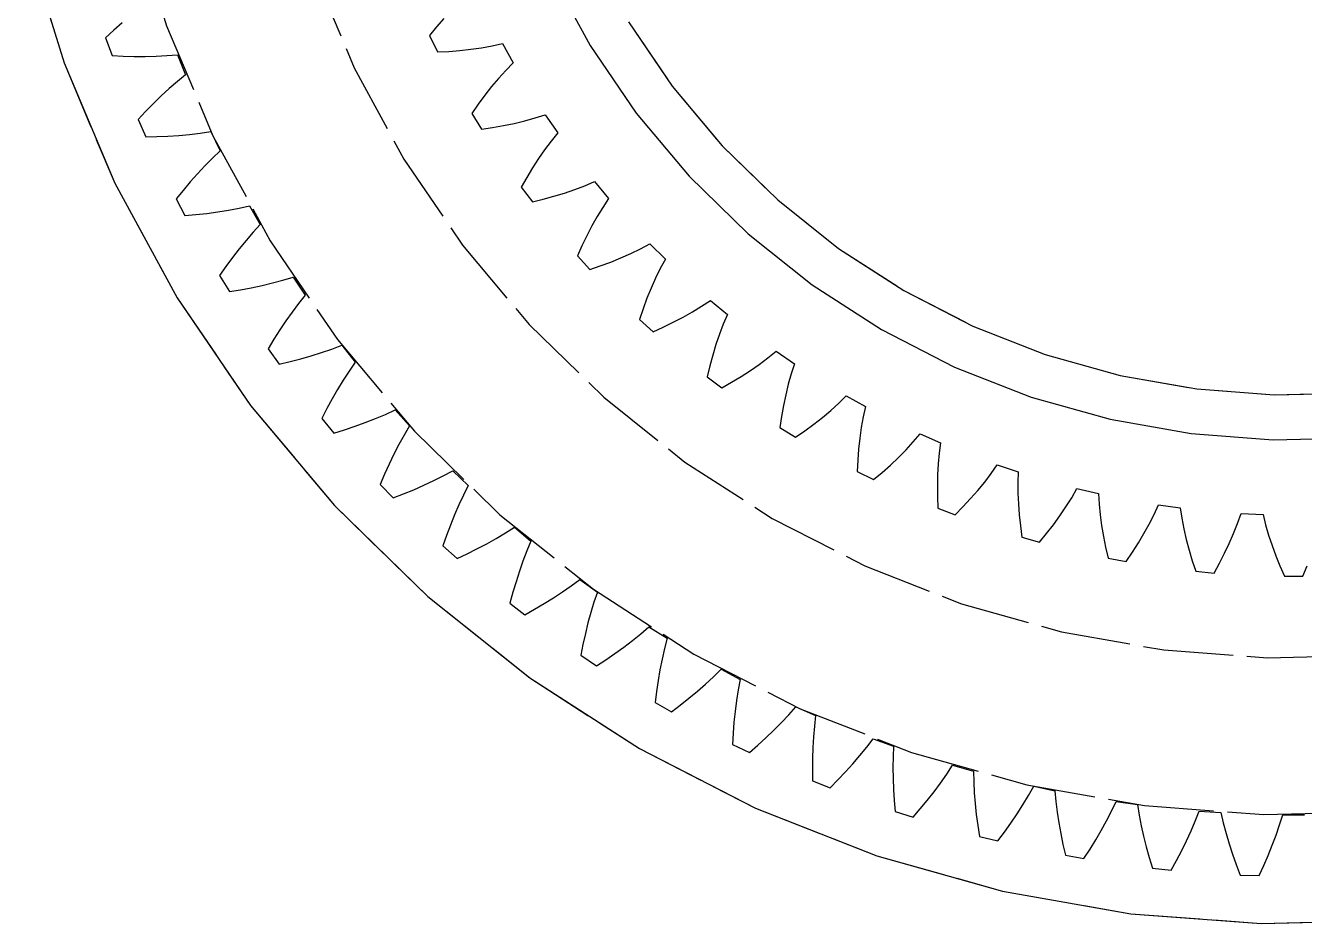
# Model space of a CAD drawing. Header units: millimetres. Extents: x -32 to 143, y -20 to 136.
# Drawn here: x -23.26 to 0.2, y 86.5 to 102.97 of the extents above; entities that cross this region are included whole.
import ezdxf

# ---------------------------------------------------------------- set-up
doc = ezdxf.new("R2010")
doc.units = ezdxf.units.MM
doc.linetypes.add('DASHED', pattern=[1.524, 1.27, -0.254])
doc.layers.add('HIDDEN', color=8, linetype='DASHED')
doc.layers.add('VISIBLE', color=7, linetype='CONTINUOUS')

msp = doc.modelspace()

# ---------------------------------------------------------------- linework, layer by layer
at = {"layer": 'HIDDEN'}
for points in [[(-21.3197, 105.06388), (-20.67324, 102.9681), (-19.82132, 100.9471), (-18.7724, 99.02097), (-17.53692, 97.20884), (-16.12714, 95.52874), (-14.55709, 93.99735), (-12.84236, 92.6299), (-11, 91.43998), (-9.04832, 90.43941), (-7.00671, 89.63814), (-4.89546, 89.04413), (-2.73556, 88.66328), (-0.54848, 88.49938), (1.64406, 88.55406)], [(-21.3197, 105.06388), (-20.67324, 102.9681), (-19.82132, 100.9471), (-18.7724, 99.02097), (-17.53692, 97.20884), (-16.12714, 95.52874), (-14.55709, 93.99735), (-12.84236, 92.6299), (-11, 91.43998), (-9.04832, 90.43941), (-7.00671, 89.63814), (-4.89546, 89.04413), (-2.73556, 88.66328), (-0.54848, 88.49938), (1.64406, 88.55406)], [(-23.25785, 104.57036), (-22.55262, 102.28406), (-21.62325, 100.07933), (-20.47898, 97.9781), (-19.13118, 96.00123), (-17.59324, 94.16839), (-15.88046, 92.49779), (-14.00985, 91.00603), (-12, 89.70793), (-9.87089, 88.6164), (-7.64368, 87.74228), (-5.3405, 87.09427), (-2.98425, 86.6788), (-0.59834, 86.5), (1.79352, 86.55965)], [(-23.25785, 104.57036), (-22.55262, 102.28406), (-21.62325, 100.07933), (-20.47898, 97.9781), (-19.13118, 96.00123), (-17.59324, 94.16839), (-15.88046, 92.49779), (-14.00985, 91.00603), (-12, 89.70793), (-9.87089, 88.6164), (-7.64368, 87.74228), (-5.3405, 87.09427), (-2.98425, 86.6788), (-0.59834, 86.5), (1.79352, 86.55965)], [(-23.25785, 104.57036), (-22.55262, 102.28406), (-21.62325, 100.07933), (-20.47898, 97.9781), (-19.13118, 96.00123), (-17.59324, 94.16839), (-15.88046, 92.49779), (-14.00985, 91.00603), (-12, 89.70793), (-9.87089, 88.6164), (-7.64368, 87.74228), (-5.3405, 87.09427), (-2.98425, 86.6788), (-0.59834, 86.5), (1.79352, 86.55965)], [(-17.97162, 103.95141), (-17.23103, 102.19451), (-16.31919, 100.52009), (-15.24516, 98.94478), (-14.01962, 97.48424), (-12.65474, 96.15297), (-11.1641, 94.96423), (-9.5625, 93.9298), (-7.86587, 93.05999), (-6.09106, 92.36343), (-4.25571, 91.84704), (-2.37807, 91.51597), (-0.4768, 91.37348), (1.42921, 91.42102)], [(-17.97162, 103.95141), (-17.23103, 102.19451), (-16.31919, 100.52009), (-15.24516, 98.94478), (-14.01962, 97.48424), (-12.65474, 96.15297), (-11.1641, 94.96423), (-9.5625, 93.9298), (-7.86587, 93.05999), (-6.09106, 92.36343), (-4.25571, 91.84704), (-2.37807, 91.51597), (-0.4768, 91.37348), (1.42921, 91.42102)], [(-12.20206, 103.03602), (-11.39899, 101.85814), (-10.48264, 100.76607), (-9.46211, 99.77067), (-8.34753, 98.88183), (-7.15, 98.10838), (-5.88141, 97.45801), (-4.55436, 96.93718), (-3.18205, 96.55107), (-1.77811, 96.30352), (-0.35651, 96.19699), (1.06864, 96.23253), (2.48317, 96.40979), (3.87302, 96.72701), (5.22438, 97.18105), (6.52381, 97.76737), (7.75841, 98.48017), (8.9159, 99.31235), (9.98479, 100.25564), (10.95444, 101.30068), (11.81521, 102.43706), (12.55857, 103.65351)], [(-21.48751, 103.0193), (-21.63919, 102.88501)], [(-21.48751, 103.0193), (-21.63919, 102.88501)], [(-15.58438, 103.0973), (-15.71945, 102.94501)], [(-15.58438, 103.0973), (-15.71945, 102.94501)], [(-21.63919, 102.88501), (-21.78897, 102.74617)], [(-21.63919, 102.88501), (-21.78897, 102.74617)], [(-21.78897, 102.74617), (-21.67059, 102.42093)], [(-21.78897, 102.74617), (-21.67059, 102.42093)], [(-15.71945, 102.94501), (-15.85142, 102.78714)], [(-15.71945, 102.94501), (-15.85142, 102.78714)], [(-15.85142, 102.78714), (-15.70166, 102.48638)], [(-15.85142, 102.78714), (-15.70166, 102.48638)], [(-15.49615, 102.49655), (-15.29322, 102.51256)], [(-15.49615, 102.49655), (-15.29322, 102.51256)], [(-15.29322, 102.51256), (-15.09307, 102.53465)], [(-15.29322, 102.51256), (-15.09307, 102.53465)], [(-15.09307, 102.53465), (-14.89596, 102.5631)], [(-15.09307, 102.53465), (-14.89596, 102.5631)], [(-14.89596, 102.5631), (-14.70218, 102.59833)], [(-14.89596, 102.5631), (-14.70218, 102.59833)], [(-14.70218, 102.59833), (-14.51215, 102.64095)], [(-14.70218, 102.59833), (-14.51215, 102.64095)], [(-14.51215, 102.64095), (-14.31522, 102.28739)], [(-14.51215, 102.64095), (-14.31522, 102.28739)], [(-21.67059, 102.42093), (-21.4666, 102.41084)], [(-21.67059, 102.42093), (-21.4666, 102.41084)], [(-21.4666, 102.41084), (-21.2641, 102.40547)], [(-21.4666, 102.41084), (-21.2641, 102.40547)], [(-21.2641, 102.40547), (-21.06318, 102.40498)], [(-21.2641, 102.40547), (-21.06318, 102.40498)], [(-21.06318, 102.40498), (-20.86399, 102.40955)], [(-21.06318, 102.40498), (-20.86399, 102.40955)], [(-20.86399, 102.40955), (-20.66665, 102.41945)], [(-20.86399, 102.40955), (-20.66665, 102.41945)], [(-20.66665, 102.41945), (-20.47134, 102.43499)], [(-20.66665, 102.41945), (-20.47134, 102.43499)], [(-20.47134, 102.43499), (-20.3231, 102.06807)], [(-20.47134, 102.43499), (-20.3231, 102.06807)], [(-15.70166, 102.48638), (-15.49615, 102.49655)], [(-15.70166, 102.48638), (-15.49615, 102.49655)], [(-14.31522, 102.28739), (-14.45149, 102.14826)], [(-14.31522, 102.28739), (-14.45149, 102.14826)], [(-20.3231, 102.06807), (-20.47438, 101.94358)], [(-20.3231, 102.06807), (-20.47438, 101.94358)], [(-14.45149, 102.14826), (-14.58346, 102.00206)], [(-14.45149, 102.14826), (-14.58346, 102.00206)], [(-20.62321, 101.81361), (-20.76968, 101.67853)], [(-20.62321, 101.81361), (-20.76968, 101.67853)], [(-20.47438, 101.94358), (-20.62321, 101.81361)], [(-20.47438, 101.94358), (-20.62321, 101.81361)], [(-14.71142, 101.84944), (-14.83555, 101.6909)], [(-14.71142, 101.84944), (-14.83555, 101.6909)], [(-14.58346, 102.00206), (-14.71142, 101.84944)], [(-14.58346, 102.00206), (-14.71142, 101.84944)], [(-20.76968, 101.67853), (-20.91386, 101.53861)], [(-20.76968, 101.67853), (-20.91386, 101.53861)], [(-14.83555, 101.6909), (-14.956, 101.5268)], [(-14.83555, 101.6909), (-14.956, 101.5268)], [(-21.0558, 101.39407), (-21.19554, 101.24511)], [(-21.0558, 101.39407), (-21.19554, 101.24511)], [(-20.91386, 101.53861), (-21.0558, 101.39407)], [(-20.91386, 101.53861), (-21.0558, 101.39407)], [(-14.956, 101.5268), (-15.07283, 101.35743)], [(-14.956, 101.5268), (-15.07283, 101.35743)], [(-15.07283, 101.35743), (-14.89596, 101.07176)], [(-15.07283, 101.35743), (-14.89596, 101.07176)], [(-13.91108, 101.27546), (-13.72579, 101.33543)], [(-13.91108, 101.27546), (-13.72579, 101.33543)], [(-13.72579, 101.33543), (-13.49708, 101.00155)], [(-13.72579, 101.33543), (-13.49708, 101.00155)], [(-21.19554, 101.24511), (-21.05476, 100.92892)], [(-21.19554, 101.24511), (-21.05476, 100.92892)], [(-14.89596, 101.07176), (-14.69226, 101.10085)], [(-14.89596, 101.07176), (-14.69226, 101.10085)], [(-14.69226, 101.10085), (-14.49168, 101.13552)], [(-14.69226, 101.10085), (-14.49168, 101.13552)], [(-14.49168, 101.13552), (-14.29443, 101.17598)], [(-14.49168, 101.13552), (-14.29443, 101.17598)], [(-14.29443, 101.17598), (-14.10078, 101.2225)], [(-14.29443, 101.17598), (-14.10078, 101.2225)], [(-14.10078, 101.2225), (-13.91108, 101.27546)], [(-14.10078, 101.2225), (-13.91108, 101.27546)], [(-21.05476, 100.92892), (-20.85056, 100.93309)], [(-21.05476, 100.92892), (-20.85056, 100.93309)], [(-20.85056, 100.93309), (-20.64817, 100.94186)], [(-20.85056, 100.93309), (-20.64817, 100.94186)], [(-20.64817, 100.94186), (-20.44772, 100.95538)], [(-20.64817, 100.94186), (-20.44772, 100.95538)], [(-20.44772, 100.95538), (-20.24932, 100.97384)], [(-20.44772, 100.95538), (-20.24932, 100.97384)], [(-20.24932, 100.97384), (-20.05315, 100.99748)], [(-20.24932, 100.97384), (-20.05315, 100.99748)], [(-20.05315, 100.99748), (-19.85941, 101.0266)], [(-20.05315, 100.99748), (-19.85941, 101.0266)], [(-19.85941, 101.0266), (-19.68593, 100.67093)], [(-19.85941, 101.0266), (-19.68593, 100.67093)], [(-13.49708, 101.00155), (-13.61993, 100.85044)], [(-13.49708, 101.00155), (-13.61993, 100.85044)], [(-19.68593, 100.67093), (-19.82816, 100.53618)], [(-19.68593, 100.67093), (-19.82816, 100.53618)], [(-13.73785, 100.69268), (-13.85118, 100.52892)], [(-13.73785, 100.69268), (-13.85118, 100.52892)], [(-13.61993, 100.85044), (-13.73785, 100.69268)], [(-13.61993, 100.85044), (-13.73785, 100.69268)], [(-19.96756, 100.39615), (-20.10425, 100.25118)], [(-19.96756, 100.39615), (-20.10425, 100.25118)], [(-19.82816, 100.53618), (-19.96756, 100.39615)], [(-19.82816, 100.53618), (-19.96756, 100.39615)], [(-13.85118, 100.52892), (-13.96016, 100.3596)], [(-13.85118, 100.52892), (-13.96016, 100.3596)], [(-20.10425, 100.25118), (-20.23832, 100.10154)], [(-20.10425, 100.25118), (-20.23832, 100.10154)], [(-14.06495, 100.18508), (-14.16565, 100.00565)], [(-14.06495, 100.18508), (-14.16565, 100.00565)], [(-13.96016, 100.3596), (-14.06495, 100.18508)], [(-13.96016, 100.3596), (-14.06495, 100.18508)], [(-20.36983, 99.94746), (-20.49884, 99.78911)], [(-20.36983, 99.94746), (-20.49884, 99.78911)], [(-20.23832, 100.10154), (-20.36983, 99.94746)], [(-20.23832, 100.10154), (-20.36983, 99.94746)], [(-14.16565, 100.00565), (-13.96318, 99.73753)], [(-14.16565, 100.00565), (-13.96318, 99.73753)], [(-13.37382, 99.8968), (-13.18529, 99.96099)], [(-13.37382, 99.8968), (-13.18529, 99.96099)], [(-13.18529, 99.96099), (-13.00129, 100.03123)], [(-13.18529, 99.96099), (-13.00129, 100.03123)], [(-13.00129, 100.03123), (-12.82233, 100.10804)], [(-13.00129, 100.03123), (-12.82233, 100.10804)], [(-12.82233, 100.10804), (-12.56378, 99.79668)], [(-12.82233, 100.10804), (-12.56378, 99.79668)], [(-20.49884, 99.78911), (-20.33635, 99.48351)], [(-20.49884, 99.78911), (-20.33635, 99.48351)], [(-13.96318, 99.73753), (-13.76303, 99.78529)], [(-13.96318, 99.73753), (-13.76303, 99.78529)], [(-13.76303, 99.78529), (-13.5665, 99.83832)], [(-13.76303, 99.78529), (-13.5665, 99.83832)], [(-13.5665, 99.83832), (-13.37382, 99.8968)], [(-13.5665, 99.83832), (-13.37382, 99.8968)], [(-12.56378, 99.79668), (-12.67217, 99.63488)], [(-12.56378, 99.79668), (-12.67217, 99.63488)], [(-20.33635, 99.48351), (-20.13294, 99.50192)], [(-20.33635, 99.48351), (-20.13294, 99.50192)], [(-20.13294, 99.50192), (-19.93165, 99.52478)], [(-20.13294, 99.50192), (-19.93165, 99.52478)], [(-19.93165, 99.52478), (-19.73263, 99.55226)], [(-19.93165, 99.52478), (-19.73263, 99.55226)], [(-19.73263, 99.55226), (-19.536, 99.58451)], [(-19.73263, 99.55226), (-19.536, 99.58451)], [(-19.536, 99.58451), (-19.34196, 99.62177)], [(-19.536, 99.58451), (-19.34196, 99.62177)], [(-19.34196, 99.62177), (-19.15072, 99.66434)], [(-19.34196, 99.62177), (-19.15072, 99.66434)], [(-19.15072, 99.66434), (-18.95286, 99.32163)], [(-19.15072, 99.66434), (-18.95286, 99.32163)], [(-12.77503, 99.46692), (-12.87276, 99.29339)], [(-12.77503, 99.46692), (-12.87276, 99.29339)], [(-12.67217, 99.63488), (-12.77503, 99.46692)], [(-12.67217, 99.63488), (-12.77503, 99.46692)], [(-18.95286, 99.32163), (-19.08534, 99.17729)], [(-18.95286, 99.32163), (-19.08534, 99.17729)], [(-12.87276, 99.29339), (-12.96565, 99.11474)], [(-12.87276, 99.29339), (-12.96565, 99.11474)], [(-19.21463, 99.02788), (-19.34088, 98.87373)], [(-19.21463, 99.02788), (-19.34088, 98.87373)], [(-19.08534, 99.17729), (-19.21463, 99.02788)], [(-19.08534, 99.17729), (-19.21463, 99.02788)], [(-12.96565, 99.11474), (-13.05389, 98.9313)], [(-12.96565, 99.11474), (-13.05389, 98.9313)], [(-19.34088, 98.87373), (-19.46418, 98.7151)], [(-19.34088, 98.87373), (-19.46418, 98.7151)], [(-13.05389, 98.9313), (-13.13762, 98.74334)], [(-13.05389, 98.9313), (-13.13762, 98.74334)], [(-12.33912, 98.70802), (-12.15732, 98.78933)], [(-12.33912, 98.70802), (-12.15732, 98.78933)], [(-12.15732, 98.78933), (-11.98058, 98.87625)], [(-12.15732, 98.78933), (-11.98058, 98.87625)], [(-11.98058, 98.87625), (-11.80947, 98.96924)], [(-11.98058, 98.87625), (-11.80947, 98.96924)], [(-11.80947, 98.96924), (-11.5233, 98.68307)], [(-11.80947, 98.96924), (-11.5233, 98.68307)], [(-19.58463, 98.55222), (-19.70227, 98.38526)], [(-19.58463, 98.55222), (-19.70227, 98.38526)], [(-19.46418, 98.7151), (-19.58463, 98.55222)], [(-19.46418, 98.7151), (-19.58463, 98.55222)], [(-13.13762, 98.74334), (-12.91126, 98.49505)], [(-13.13762, 98.74334), (-12.91126, 98.49505)], [(-12.91126, 98.49505), (-12.71638, 98.56107)], [(-12.91126, 98.49505), (-12.71638, 98.56107)], [(-12.71638, 98.56107), (-12.52558, 98.63201)], [(-12.71638, 98.56107), (-12.52558, 98.63201)], [(-12.52558, 98.63201), (-12.33912, 98.70802)], [(-12.52558, 98.63201), (-12.33912, 98.70802)], [(-11.5233, 98.68307), (-11.61629, 98.51196)], [(-11.5233, 98.68307), (-11.61629, 98.51196)], [(-19.70227, 98.38526), (-19.51886, 98.09174)], [(-19.70227, 98.38526), (-19.51886, 98.09174)], [(-18.72751, 98.24832), (-18.53654, 98.29902)], [(-18.72751, 98.24832), (-18.53654, 98.29902)], [(-18.53654, 98.29902), (-18.34873, 98.35483)], [(-18.53654, 98.29902), (-18.34873, 98.35483)], [(-18.34873, 98.35483), (-18.12744, 98.02676)], [(-18.34873, 98.35483), (-18.12744, 98.02676)], [(-11.70321, 98.33522), (-11.78452, 98.15342)], [(-11.70321, 98.33522), (-11.78452, 98.15342)], [(-11.61629, 98.51196), (-11.70321, 98.33522)], [(-11.61629, 98.51196), (-11.70321, 98.33522)], [(-19.51886, 98.09174), (-19.31723, 98.12429)], [(-19.51886, 98.09174), (-19.31723, 98.12429)], [(-19.31723, 98.12429), (-19.11803, 98.16114)], [(-19.31723, 98.12429), (-19.11803, 98.16114)], [(-19.11803, 98.16114), (-18.9214, 98.20243)], [(-19.11803, 98.16114), (-18.9214, 98.20243)], [(-18.9214, 98.20243), (-18.72751, 98.24832)], [(-18.9214, 98.20243), (-18.72751, 98.24832)], [(-11.78452, 98.15342), (-11.86054, 97.96696)], [(-11.78452, 98.15342), (-11.86054, 97.96696)], [(-18.24954, 97.87353), (-18.36809, 97.71546)], [(-18.24954, 97.87353), (-18.36809, 97.71546)], [(-18.12744, 98.02676), (-18.24954, 97.87353)], [(-18.12744, 98.02676), (-18.24954, 97.87353)], [(-11.86054, 97.96696), (-11.93147, 97.77616)], [(-11.86054, 97.96696), (-11.93147, 97.77616)], [(-11.02562, 97.71751), (-10.85766, 97.82037)], [(-11.02562, 97.71751), (-10.85766, 97.82037)], [(-10.85766, 97.82037), (-10.69586, 97.92876)], [(-10.85766, 97.82037), (-10.69586, 97.92876)], [(-10.69586, 97.92876), (-10.3845, 97.67021)], [(-10.69586, 97.92876), (-10.3845, 97.67021)], [(-18.36809, 97.71546), (-18.48328, 97.55288)], [(-18.36809, 97.71546), (-18.48328, 97.55288)], [(-11.93147, 97.77616), (-11.99749, 97.58128)], [(-11.93147, 97.77616), (-11.99749, 97.58128)], [(-11.99749, 97.58128), (-11.7492, 97.35492)], [(-11.99749, 97.58128), (-11.7492, 97.35492)], [(-11.3778, 97.52689), (-11.19915, 97.61978)], [(-11.3778, 97.52689), (-11.19915, 97.61978)], [(-11.19915, 97.61978), (-11.02562, 97.71751)], [(-11.19915, 97.61978), (-11.02562, 97.71751)], [(-10.3845, 97.67021), (-10.46131, 97.49125)], [(-10.3845, 97.67021), (-10.46131, 97.49125)], [(-18.59522, 97.38604), (-18.704, 97.21515)], [(-18.59522, 97.38604), (-18.704, 97.21515)], [(-18.48328, 97.55288), (-18.59522, 97.38604)], [(-18.48328, 97.55288), (-18.59522, 97.38604)], [(-11.7492, 97.35492), (-11.56124, 97.43865)], [(-11.7492, 97.35492), (-11.56124, 97.43865)], [(-11.56124, 97.43865), (-11.3778, 97.52689)], [(-11.56124, 97.43865), (-11.3778, 97.52689)], [(-10.46131, 97.49125), (-10.53155, 97.30725)], [(-10.46131, 97.49125), (-10.53155, 97.30725)], [(-18.704, 97.21515), (-18.80971, 97.04039)], [(-18.704, 97.21515), (-18.80971, 97.04039)], [(-10.59574, 97.11872), (-10.65423, 96.92604)], [(-10.59574, 97.11872), (-10.65423, 96.92604)], [(-10.53155, 97.30725), (-10.59574, 97.11872)], [(-10.53155, 97.30725), (-10.59574, 97.11872)], [(-18.80971, 97.04039), (-18.60627, 96.76038)], [(-18.80971, 97.04039), (-18.60627, 96.76038)], [(-18.21126, 96.85757), (-18.018, 96.91247)], [(-18.21126, 96.85757), (-18.018, 96.91247)], [(-18.018, 96.91247), (-17.82778, 96.97178)], [(-18.018, 96.91247), (-17.82778, 96.97178)], [(-17.82778, 96.97178), (-17.64081, 97.03568)], [(-17.82778, 96.97178), (-17.64081, 97.03568)], [(-17.64081, 97.03568), (-17.45735, 97.10446)], [(-17.64081, 97.03568), (-17.45735, 97.10446)], [(-17.45735, 97.10446), (-17.21372, 96.79262)], [(-17.45735, 97.10446), (-17.21372, 96.79262)], [(-10.65423, 96.92604), (-10.70725, 96.72951)], [(-10.65423, 96.92604), (-10.70725, 96.72951)], [(-9.79986, 96.75469), (-9.6421, 96.87261)], [(-9.79986, 96.75469), (-9.6421, 96.87261)], [(-9.6421, 96.87261), (-9.49099, 96.99546)], [(-9.6421, 96.87261), (-9.49099, 96.99546)], [(-9.49099, 96.99546), (-9.15711, 96.76675)], [(-9.49099, 96.99546), (-9.15711, 96.76675)], [(-18.60627, 96.76038), (-18.40741, 96.80692)], [(-18.60627, 96.76038), (-18.40741, 96.80692)], [(-18.40741, 96.80692), (-18.21126, 96.85757)], [(-18.40741, 96.80692), (-18.21126, 96.85757)], [(-17.21372, 96.79262), (-17.32483, 96.63125)], [(-17.21372, 96.79262), (-17.32483, 96.63125)], [(-10.70725, 96.72951), (-10.75501, 96.52936)], [(-10.70725, 96.72951), (-10.75501, 96.52936)], [(-10.13294, 96.53238), (-9.96362, 96.64136)], [(-10.13294, 96.53238), (-9.96362, 96.64136)], [(-9.96362, 96.64136), (-9.79986, 96.75469)], [(-9.96362, 96.64136), (-9.79986, 96.75469)], [(-9.15711, 96.76675), (-9.21708, 96.58146)], [(-9.15711, 96.76675), (-9.21708, 96.58146)], [(-17.43207, 96.46529), (-17.53563, 96.29507)], [(-17.43207, 96.46529), (-17.53563, 96.29507)], [(-17.32483, 96.63125), (-17.43207, 96.46529)], [(-17.32483, 96.63125), (-17.43207, 96.46529)], [(-10.75501, 96.52936), (-10.48689, 96.32689)], [(-10.75501, 96.52936), (-10.48689, 96.32689)], [(-10.48689, 96.32689), (-10.30746, 96.4276)], [(-10.48689, 96.32689), (-10.30746, 96.4276)], [(-10.30746, 96.4276), (-10.13294, 96.53238)], [(-10.30746, 96.4276), (-10.13294, 96.53238)], [(-9.21708, 96.58146), (-9.27004, 96.39176)], [(-9.21708, 96.58146), (-9.27004, 96.39176)], [(-17.53563, 96.29507), (-17.63566, 96.12083)], [(-17.53563, 96.29507), (-17.63566, 96.12083)], [(-9.31656, 96.19812), (-9.35702, 96.00086)], [(-9.31656, 96.19812), (-9.35702, 96.00086)], [(-9.27004, 96.39176), (-9.31656, 96.19812)], [(-9.27004, 96.39176), (-9.31656, 96.19812)], [(-8.34428, 96.04105), (-8.20515, 96.17732)], [(-8.34428, 96.04105), (-8.20515, 96.17732)], [(-8.20515, 96.17732), (-7.85159, 95.98039)], [(-8.20515, 96.17732), (-7.85159, 95.98039)], [(-17.73226, 95.94277), (-17.82552, 95.76106)], [(-17.73226, 95.94277), (-17.82552, 95.76106)], [(-17.63566, 96.12083), (-17.73226, 95.94277)], [(-17.63566, 96.12083), (-17.73226, 95.94277)], [(-9.35702, 96.00086), (-9.39169, 95.80028)], [(-9.35702, 96.00086), (-9.39169, 95.80028)], [(-8.49049, 95.90908), (-8.34428, 96.04105)], [(-8.49049, 95.90908), (-8.34428, 96.04105)], [(-7.85159, 95.98039), (-7.89421, 95.79036)], [(-7.85159, 95.98039), (-7.89421, 95.79036)], [(-17.82552, 95.76106), (-17.60304, 95.49592)], [(-17.82552, 95.76106), (-17.60304, 95.49592)], [(-17.02681, 95.68868), (-16.84119, 95.76111)], [(-17.02681, 95.68868), (-16.84119, 95.76111)], [(-16.84119, 95.76111), (-16.65913, 95.8379)], [(-16.84119, 95.76111), (-16.65913, 95.8379)], [(-16.65913, 95.8379), (-16.48092, 95.9193)], [(-16.65913, 95.8379), (-16.48092, 95.9193)], [(-16.48092, 95.9193), (-16.21613, 95.62522)], [(-16.48092, 95.9193), (-16.21613, 95.62522)], [(-9.39169, 95.80028), (-9.42078, 95.59658)], [(-9.39169, 95.80028), (-9.42078, 95.59658)], [(-8.80164, 95.65699), (-8.6431, 95.78112)], [(-8.80164, 95.65699), (-8.6431, 95.78112)], [(-8.6431, 95.78112), (-8.49049, 95.90908)], [(-8.6431, 95.78112), (-8.49049, 95.90908)], [(-7.89421, 95.79036), (-7.92944, 95.59658)], [(-7.89421, 95.79036), (-7.92944, 95.59658)], [(-17.60304, 95.49592), (-17.4079, 95.55622)], [(-17.60304, 95.49592), (-17.4079, 95.55622)], [(-17.4079, 95.55622), (-17.21578, 95.62043)], [(-17.4079, 95.55622), (-17.21578, 95.62043)], [(-17.21578, 95.62043), (-17.02681, 95.68868)], [(-17.21578, 95.62043), (-17.02681, 95.68868)], [(-16.21613, 95.62522), (-16.31571, 95.45649)], [(-16.21613, 95.62522), (-16.31571, 95.45649)], [(-9.42078, 95.59658), (-9.13511, 95.41971)], [(-9.42078, 95.59658), (-9.13511, 95.41971)], [(-9.13511, 95.41971), (-8.96574, 95.53654)], [(-9.13511, 95.41971), (-8.96574, 95.53654)], [(-8.96574, 95.53654), (-8.80164, 95.65699)], [(-8.96574, 95.53654), (-8.80164, 95.65699)], [(-7.92944, 95.59658), (-7.9579, 95.39947)], [(-7.92944, 95.59658), (-7.9579, 95.39947)], [(-6.97527, 95.33278), (-6.84931, 95.48131)], [(-6.97527, 95.33278), (-6.84931, 95.48131)], [(-6.84931, 95.48131), (-6.47908, 95.31784)], [(-6.84931, 95.48131), (-6.47908, 95.31784)], [(-16.41111, 95.28346), (-16.50255, 95.10643)], [(-16.41111, 95.28346), (-16.50255, 95.10643)], [(-16.31571, 95.45649), (-16.41111, 95.28346)], [(-16.31571, 95.45649), (-16.41111, 95.28346)], [(-7.9579, 95.39947), (-7.97998, 95.19932)], [(-7.9579, 95.39947), (-7.97998, 95.19932)], [(-7.10867, 95.18789), (-6.97527, 95.33278)], [(-7.10867, 95.18789), (-6.97527, 95.33278)], [(-6.47908, 95.31784), (-6.50399, 95.12469)], [(-6.47908, 95.31784), (-6.50399, 95.12469)], [(-16.50255, 95.10643), (-16.59018, 94.92563)], [(-16.50255, 95.10643), (-16.59018, 94.92563)], [(-7.99599, 94.9964), (-8.00616, 94.79089)], [(-7.99599, 94.9964), (-8.00616, 94.79089)], [(-7.97998, 95.19932), (-7.99599, 94.9964)], [(-7.97998, 95.19932), (-7.99599, 94.9964)], [(-7.39524, 94.90816), (-7.24883, 95.0464)], [(-7.39524, 94.90816), (-7.24883, 95.0464)], [(-7.24883, 95.0464), (-7.10867, 95.18789)], [(-7.24883, 95.0464), (-7.10867, 95.18789)], [(-6.50399, 95.12469), (-6.52119, 94.92849)], [(-6.50399, 95.12469), (-6.52119, 94.92849)], [(-16.59018, 94.92563), (-16.67412, 94.74127)], [(-16.59018, 94.92563), (-16.67412, 94.74127)], [(-15.5963, 94.71152), (-15.4242, 94.80515)], [(-15.5963, 94.71152), (-15.4242, 94.80515)], [(-15.4242, 94.80515), (-15.13953, 94.53026)], [(-15.4242, 94.80515), (-15.13953, 94.53026)], [(-8.00616, 94.79089), (-7.7054, 94.64112)], [(-8.00616, 94.79089), (-7.7054, 94.64112)], [(-7.7054, 94.64112), (-7.54753, 94.77309)], [(-7.7054, 94.64112), (-7.54753, 94.77309)], [(-7.54753, 94.77309), (-7.39524, 94.90816)], [(-7.54753, 94.77309), (-7.39524, 94.90816)], [(-6.52119, 94.92849), (-6.53134, 94.72959)], [(-6.52119, 94.92849), (-6.53134, 94.72959)], [(-5.54675, 94.75386), (-5.43503, 94.91337)], [(-5.54675, 94.75386), (-5.43503, 94.91337)], [(-5.43503, 94.91337), (-5.0513, 94.78476)], [(-5.43503, 94.91337), (-5.0513, 94.78476)], [(-5.0513, 94.78476), (-5.05827, 94.59013)], [(-5.0513, 94.78476), (-5.05827, 94.59013)], [(-16.67412, 94.74127), (-16.75448, 94.5535)], [(-16.67412, 94.74127), (-16.75448, 94.5535)], [(-16.75448, 94.5535), (-16.51405, 94.30453)], [(-16.75448, 94.5535), (-16.51405, 94.30453)], [(-16.13641, 94.45575), (-15.95267, 94.53701)], [(-16.13641, 94.45575), (-15.95267, 94.53701)], [(-15.95267, 94.53701), (-15.77255, 94.62221)], [(-15.95267, 94.53701), (-15.77255, 94.62221)], [(-15.77255, 94.62221), (-15.5963, 94.71152)], [(-15.77255, 94.62221), (-15.5963, 94.71152)], [(-15.13953, 94.53026), (-15.22711, 94.35499)], [(-15.13953, 94.53026), (-15.22711, 94.35499)], [(-6.53134, 94.72959), (-6.53486, 94.52826)], [(-6.53134, 94.72959), (-6.53486, 94.52826)], [(-6.53486, 94.52826), (-6.53208, 94.32472)], [(-6.53486, 94.52826), (-6.53208, 94.32472)], [(-5.79272, 94.44345), (-5.66622, 94.59727)], [(-5.79272, 94.44345), (-5.66622, 94.59727)], [(-5.66622, 94.59727), (-5.54675, 94.75386)], [(-5.66622, 94.59727), (-5.54675, 94.75386)], [(-5.05827, 94.59013), (-5.0573, 94.39318)], [(-5.05827, 94.59013), (-5.0573, 94.39318)], [(-16.51405, 94.30453), (-16.32359, 94.37829)], [(-16.51405, 94.30453), (-16.32359, 94.37829)], [(-16.32359, 94.37829), (-16.13641, 94.45575)], [(-16.32359, 94.37829), (-16.13641, 94.45575)], [(-15.22711, 94.35499), (-15.3102, 94.17573)], [(-15.22711, 94.35499), (-15.3102, 94.17573)], [(-6.53208, 94.32472), (-6.52324, 94.11915)], [(-6.53208, 94.32472), (-6.52324, 94.11915)], [(-6.06492, 94.14375), (-5.92575, 94.29229)], [(-6.06492, 94.14375), (-5.92575, 94.29229)], [(-5.92575, 94.29229), (-5.79272, 94.44345)], [(-5.92575, 94.29229), (-5.79272, 94.44345)], [(-5.0573, 94.39318), (-5.04905, 94.1942)], [(-5.0573, 94.39318), (-5.04905, 94.1942)], [(-4.17541, 94.14226), (-4.07091, 94.3092)], [(-4.17541, 94.14226), (-4.07091, 94.3092)], [(-4.07091, 94.3092), (-3.97438, 94.47835)], [(-4.07091, 94.3092), (-3.97438, 94.47835)], [(-3.97438, 94.47835), (-3.58042, 94.38569)], [(-3.97438, 94.47835), (-3.58042, 94.38569)], [(-3.58042, 94.38569), (-3.56941, 94.19125)], [(-3.58042, 94.38569), (-3.56941, 94.19125)], [(-15.3102, 94.17573), (-15.38907, 93.99275)], [(-15.3102, 94.17573), (-15.38907, 93.99275)], [(-6.52324, 94.11915), (-6.20995, 93.99778)], [(-6.52324, 94.11915), (-6.20995, 93.99778)], [(-6.20995, 93.99778), (-6.06492, 94.14375)], [(-6.20995, 93.99778), (-6.06492, 94.14375)], [(-5.04905, 94.1942), (-5.03398, 93.9934)], [(-5.04905, 94.1942), (-5.03398, 93.9934)], [(-4.28718, 93.97743), (-4.17541, 94.14226)], [(-4.28718, 93.97743), (-4.17541, 94.14226)], [(-3.56941, 94.19125), (-3.55027, 93.99523)], [(-3.56941, 94.19125), (-3.55027, 93.99523)], [(-2.56033, 94.00262), (-2.47982, 94.17995)], [(-2.56033, 94.00262), (-2.47982, 94.17995)], [(-2.47982, 94.17995), (-2.07899, 94.12404)], [(-2.47982, 94.17995), (-2.07899, 94.12404)], [(-2.07899, 94.12404), (-2.05009, 93.93145)], [(-2.07899, 94.12404), (-2.05009, 93.93145)], [(-15.38907, 93.99275), (-15.46387, 93.80628)], [(-15.38907, 93.99275), (-15.46387, 93.80628)], [(-5.03398, 93.9934), (-5.01244, 93.79099)], [(-5.03398, 93.9934), (-5.01244, 93.79099)], [(-4.4057, 93.81464), (-4.28718, 93.97743)], [(-4.4057, 93.81464), (-4.28718, 93.97743)], [(-3.55027, 93.99523), (-3.52369, 93.79786)], [(-3.55027, 93.99523), (-3.52369, 93.79786)], [(-2.74507, 93.65231), (-2.64899, 93.82675)], [(-2.74507, 93.65231), (-2.64899, 93.82675)], [(-2.64899, 93.82675), (-2.56033, 94.00262)], [(-2.64899, 93.82675), (-2.56033, 94.00262)], [(-2.05009, 93.93145), (-2.01294, 93.73803)], [(-2.05009, 93.93145), (-2.01294, 93.73803)], [(-1.09996, 93.65343), (-1.02791, 93.83673)], [(-1.09996, 93.65343), (-1.02791, 93.83673)], [(-1.02791, 93.83673), (-0.96411, 94.02073)], [(-1.02791, 93.83673), (-0.96411, 94.02073)], [(-0.96411, 94.02073), (-0.55983, 94.00204)], [(-0.96411, 94.02073), (-0.55983, 94.00204)], [(-0.55983, 94.00204), (-0.51328, 93.81294)], [(-0.55983, 94.00204), (-0.51328, 93.81294)], [(-15.53475, 93.61651), (-15.60182, 93.4236)], [(-15.53475, 93.61651), (-15.60182, 93.4236)], [(-15.46387, 93.80628), (-15.53475, 93.61651)], [(-15.46387, 93.80628), (-15.53475, 93.61651)], [(-14.62707, 93.56064), (-14.45748, 93.66202)], [(-14.62707, 93.56064), (-14.45748, 93.66202)], [(-14.45748, 93.66202), (-14.29233, 93.76743)], [(-14.45748, 93.66202), (-14.29233, 93.76743)], [(-14.29233, 93.76743), (-13.98918, 93.51306)], [(-14.29233, 93.76743), (-13.98918, 93.51306)], [(-5.01244, 93.79099), (-4.98467, 93.58711)], [(-5.01244, 93.79099), (-4.98467, 93.58711)], [(-4.66151, 93.49516), (-4.53058, 93.65389)], [(-4.66151, 93.49516), (-4.53058, 93.65389)], [(-4.53058, 93.65389), (-4.4057, 93.81464)], [(-4.53058, 93.65389), (-4.4057, 93.81464)], [(-3.52369, 93.79786), (-3.49016, 93.59931)], [(-3.52369, 93.79786), (-3.49016, 93.59931)], [(-3.49016, 93.59931), (-3.45003, 93.39974)], [(-3.49016, 93.59931), (-3.45003, 93.39974)], [(-2.84806, 93.47928), (-2.74507, 93.65231)], [(-2.84806, 93.47928), (-2.74507, 93.65231)], [(-2.01294, 93.73803), (-1.96827, 93.54395)], [(-2.01294, 93.73803), (-1.96827, 93.54395)], [(-1.17954, 93.47086), (-1.09996, 93.65343)], [(-1.17954, 93.47086), (-1.09996, 93.65343)], [(-0.51328, 93.81294), (-0.45845, 93.62377)], [(-0.51328, 93.81294), (-0.45845, 93.62377)], [(-0.45845, 93.62377), (-0.39605, 93.43464)], [(-0.45845, 93.62377), (-0.39605, 93.43464)], [(-15.60182, 93.4236), (-15.34461, 93.192)], [(-15.60182, 93.4236), (-15.34461, 93.192)], [(-15.15976, 93.27886), (-14.97843, 93.36919)], [(-15.15976, 93.27886), (-14.97843, 93.36919)], [(-14.97843, 93.36919), (-14.80081, 93.46308)], [(-14.97843, 93.36919), (-14.80081, 93.46308)], [(-14.80081, 93.46308), (-14.62707, 93.56064)], [(-14.80081, 93.46308), (-14.62707, 93.56064)], [(-13.98918, 93.51306), (-14.06431, 93.33211)], [(-13.98918, 93.51306), (-14.06431, 93.33211)], [(-4.98467, 93.58711), (-4.66151, 93.49516)], [(-4.98467, 93.58711), (-4.66151, 93.49516)], [(-3.45003, 93.39974), (-3.40357, 93.1993)], [(-3.45003, 93.39974), (-3.40357, 93.1993)], [(-2.95757, 93.30769), (-2.84806, 93.47928)], [(-2.95757, 93.30769), (-2.84806, 93.47928)], [(-1.96827, 93.54395), (-1.91656, 93.34934)], [(-1.96827, 93.54395), (-1.91656, 93.34934)], [(-1.26613, 93.28907), (-1.17954, 93.47086)], [(-1.26613, 93.28907), (-1.17954, 93.47086)], [(-0.39605, 93.43464), (-0.32661, 93.24563)], [(-0.39605, 93.43464), (-0.32661, 93.24563)], [(-15.34461, 93.192), (-15.15976, 93.27886)], [(-15.34461, 93.192), (-15.15976, 93.27886)], [(-14.13471, 93.14749), (-14.20061, 92.95946)], [(-14.13471, 93.14749), (-14.20061, 92.95946)], [(-14.06431, 93.33211), (-14.13471, 93.14749)], [(-14.06431, 93.33211), (-14.13471, 93.14749)], [(-3.40357, 93.1993), (-3.07331, 93.13756)], [(-3.40357, 93.1993), (-3.07331, 93.13756)], [(-3.07331, 93.13756), (-2.95757, 93.30769)], [(-3.07331, 93.13756), (-2.95757, 93.30769)], [(-1.91656, 93.34934), (-1.85819, 93.15433)], [(-1.91656, 93.34934), (-1.85819, 93.15433)], [(-1.85819, 93.15433), (-1.79343, 92.95902)], [(-1.85819, 93.15433), (-1.79343, 92.95902)], [(-1.35934, 93.1081), (-1.26613, 93.28907)], [(-1.35934, 93.1081), (-1.26613, 93.28907)], [(-0.32661, 93.24563), (-0.25049, 93.05684)], [(-0.32661, 93.24563), (-0.25049, 93.05684)], [(-14.20061, 92.95946), (-14.26223, 92.76822)], [(-14.20061, 92.95946), (-14.26223, 92.76822)], [(-1.79343, 92.95902), (-1.45888, 92.92802)], [(-1.79343, 92.95902), (-1.45888, 92.92802)], [(-1.45888, 92.92802), (-1.35934, 93.1081)], [(-1.45888, 92.92802), (-1.35934, 93.1081)], [(-0.25049, 93.05684), (-0.16799, 92.86834)], [(-0.25049, 93.05684), (-0.16799, 92.86834)], [(0.16799, 92.86834), (0.25049, 93.05684)], [(0.16799, 92.86834), (0.25049, 93.05684)], [(-14.26223, 92.76822), (-14.3197, 92.57397)], [(-14.26223, 92.76822), (-14.3197, 92.57397)], [(-13.41033, 92.58155), (-13.24822, 92.69451)], [(-13.41033, 92.58155), (-13.24822, 92.69451)], [(-13.24822, 92.69451), (-13.09083, 92.81119)], [(-13.24822, 92.69451), (-13.09083, 92.81119)], [(-13.09083, 92.81119), (-12.77068, 92.57858)], [(-13.09083, 92.81119), (-12.77068, 92.57858)], [(-0.16799, 92.86834), (0.16799, 92.86834)], [(-0.16799, 92.86834), (0.16799, 92.86834)], [(-14.3197, 92.57397), (-14.37314, 92.37685)], [(-14.3197, 92.57397), (-14.37314, 92.37685)], [(-13.74748, 92.36606), (-13.57684, 92.47211)], [(-13.74748, 92.36606), (-13.57684, 92.47211)], [(-13.57684, 92.47211), (-13.41033, 92.58155)], [(-13.57684, 92.47211), (-13.41033, 92.58155)], [(-12.77068, 92.57858), (-12.833, 92.39284)], [(-12.77068, 92.57858), (-12.833, 92.39284)], [(-14.37314, 92.37685), (-14.1004, 92.16376)], [(-14.37314, 92.37685), (-14.1004, 92.16376)], [(-14.1004, 92.16376), (-13.92206, 92.2633)], [(-14.1004, 92.16376), (-13.92206, 92.2633)], [(-13.92206, 92.2633), (-13.74748, 92.36606)], [(-13.92206, 92.2633), (-13.74748, 92.36606)], [(-12.89034, 92.20376), (-12.94297, 92.01158)], [(-12.89034, 92.20376), (-12.94297, 92.01158)], [(-12.833, 92.39284), (-12.89034, 92.20376)], [(-12.833, 92.39284), (-12.89034, 92.20376)], [(-12.94297, 92.01158), (-12.9911, 91.81652)], [(-12.94297, 92.01158), (-12.9911, 91.81652)], [(-12.9911, 91.81652), (-13.03488, 91.61873)], [(-12.9911, 91.81652), (-13.03488, 91.61873)], [(-12.12826, 91.68972), (-11.97442, 91.81372)], [(-12.12826, 91.68972), (-11.97442, 91.81372)], [(-11.97442, 91.81372), (-11.82555, 91.94109)], [(-11.97442, 91.81372), (-11.82555, 91.94109)], [(-11.82555, 91.94109), (-11.48995, 91.73138)], [(-11.82555, 91.94109), (-11.48995, 91.73138)], [(-11.48995, 91.73138), (-11.53917, 91.54174)], [(-11.48995, 91.73138), (-11.53917, 91.54174)], [(-13.03488, 91.61873), (-13.07444, 91.41836)], [(-13.03488, 91.61873), (-13.07444, 91.41836)], [(-12.44956, 91.45124), (-12.28672, 91.56893)], [(-12.44956, 91.45124), (-12.28672, 91.56893)], [(-12.28672, 91.56893), (-12.12826, 91.68972)], [(-12.28672, 91.56893), (-12.12826, 91.68972)], [(-11.53917, 91.54174), (-11.58318, 91.34912)], [(-11.53917, 91.54174), (-11.58318, 91.34912)], [(-13.07444, 91.41836), (-12.7875, 91.22481)], [(-13.07444, 91.41836), (-12.7875, 91.22481)], [(-12.7875, 91.22481), (-12.61654, 91.33656)], [(-12.7875, 91.22481), (-12.61654, 91.33656)], [(-12.61654, 91.33656), (-12.44956, 91.45124)], [(-12.61654, 91.33656), (-12.44956, 91.45124)], [(-11.58318, 91.34912), (-11.62228, 91.15374)], [(-11.58318, 91.34912), (-11.62228, 91.15374)], [(-11.62228, 91.15374), (-11.65668, 90.9558)], [(-11.62228, 91.15374), (-11.65668, 90.9558)], [(-10.7871, 90.8895), (-10.64228, 91.02393)], [(-10.7871, 90.8895), (-10.64228, 91.02393)], [(-10.64228, 91.02393), (-10.50266, 91.16137)], [(-10.64228, 91.02393), (-10.50266, 91.16137)], [(-10.50266, 91.16137), (-10.15325, 90.97559)], [(-10.50266, 91.16137), (-10.15325, 90.97559)], [(-11.65668, 90.9558), (-11.68656, 90.75544)], [(-11.65668, 90.9558), (-11.68656, 90.75544)], [(-10.93675, 90.75795), (-10.7871, 90.8895)], [(-10.93675, 90.75795), (-10.7871, 90.8895)], [(-10.18912, 90.78298), (-10.21959, 90.58775)], [(-10.18912, 90.78298), (-10.21959, 90.58775)], [(-10.15325, 90.97559), (-10.18912, 90.78298)], [(-10.15325, 90.97559), (-10.18912, 90.78298)], [(-11.68656, 90.75544), (-11.71205, 90.55279)], [(-11.68656, 90.75544), (-11.71205, 90.55279)], [(-11.71205, 90.55279), (-11.4123, 90.37974)], [(-11.71205, 90.55279), (-11.4123, 90.37974)], [(-11.24956, 90.50313), (-11.09098, 90.62919)], [(-11.24956, 90.50313), (-11.09098, 90.62919)], [(-11.09098, 90.62919), (-10.93675, 90.75795)], [(-11.09098, 90.62919), (-10.93675, 90.75795)], [(-10.21959, 90.58775), (-10.24496, 90.39012)], [(-10.21959, 90.58775), (-10.24496, 90.39012)], [(-11.4123, 90.37974), (-11.24956, 90.50313)], [(-11.4123, 90.37974), (-11.24956, 90.50313)], [(-10.24496, 90.39012), (-10.26547, 90.19026)], [(-10.24496, 90.39012), (-10.26547, 90.19026)], [(-9.39338, 90.18478), (-9.2583, 90.32898)], [(-9.39338, 90.18478), (-9.2583, 90.32898)], [(-9.2583, 90.32898), (-9.1286, 90.47583)], [(-9.2583, 90.32898), (-9.1286, 90.47583)], [(-9.1286, 90.47583), (-8.76709, 90.31487)], [(-9.1286, 90.47583), (-8.76709, 90.31487)], [(-8.76709, 90.31487), (-8.78943, 90.12023)], [(-8.76709, 90.31487), (-8.78943, 90.12023)], [(-10.26547, 90.19026), (-10.2813, 89.9883)], [(-10.26547, 90.19026), (-10.2813, 89.9883)], [(-9.53349, 90.04312), (-9.39338, 90.18478)], [(-9.53349, 90.04312), (-9.39338, 90.18478)], [(-8.78943, 90.12023), (-8.80621, 89.92336)], [(-8.78943, 90.12023), (-8.80621, 89.92336)], [(-10.2813, 89.9883), (-10.29259, 89.78437)], [(-10.2813, 89.9883), (-10.29259, 89.78437)], [(-9.82776, 89.7671), (-9.67836, 89.90391)], [(-9.82776, 89.7671), (-9.67836, 89.90391)], [(-9.67836, 89.90391), (-9.53349, 90.04312)], [(-9.67836, 89.90391), (-9.53349, 90.04312)], [(-8.80621, 89.92336), (-8.81773, 89.72444)], [(-8.80621, 89.92336), (-8.81773, 89.72444)], [(-7.82921, 89.73227), (-7.71007, 89.88781)], [(-7.82921, 89.73227), (-7.71007, 89.88781)], [(-7.71007, 89.88781), (-7.33821, 89.75247)], [(-7.71007, 89.88781), (-7.33821, 89.75247)], [(-10.29259, 89.78437), (-9.98151, 89.63265)], [(-10.29259, 89.78437), (-9.98151, 89.63265)], [(-9.98151, 89.63265), (-9.82776, 89.7671)], [(-9.98151, 89.63265), (-9.82776, 89.7671)], [(-8.81773, 89.72444), (-8.82425, 89.52363)], [(-8.81773, 89.72444), (-8.82425, 89.52363)], [(-7.9539, 89.579), (-7.82921, 89.73227)], [(-7.9539, 89.579), (-7.82921, 89.73227)], [(-7.33821, 89.75247), (-7.34692, 89.55674)], [(-7.33821, 89.75247), (-7.34692, 89.55674)], [(-8.82425, 89.52363), (-8.82595, 89.32106)], [(-8.82425, 89.52363), (-8.82595, 89.32106)], [(-8.2186, 89.27893), (-8.08379, 89.42791)], [(-8.2186, 89.27893), (-8.08379, 89.42791)], [(-8.08379, 89.42791), (-7.9539, 89.579)], [(-8.08379, 89.42791), (-7.9539, 89.579)], [(-7.34692, 89.55674), (-7.34992, 89.35917)], [(-7.34692, 89.55674), (-7.34992, 89.35917)], [(-6.36197, 89.23671), (-6.25398, 89.40018)], [(-6.36197, 89.23671), (-6.25398, 89.40018)], [(-6.25398, 89.40018), (-5.87358, 89.2911)], [(-6.25398, 89.40018), (-5.87358, 89.2911)], [(-8.82595, 89.32106), (-8.82299, 89.11684)], [(-8.82595, 89.32106), (-8.82299, 89.11684)], [(-8.50208, 88.98719), (-8.35809, 89.13203)], [(-8.50208, 88.98719), (-8.35809, 89.13203)], [(-8.35809, 89.13203), (-8.2186, 89.27893)], [(-8.35809, 89.13203), (-8.2186, 89.27893)], [(-7.34992, 89.35917), (-7.34754, 89.15994)], [(-7.34992, 89.35917), (-7.34754, 89.15994)], [(-7.34754, 89.15994), (-7.34004, 88.95916)], [(-7.34754, 89.15994), (-7.34004, 88.95916)], [(-6.47567, 89.07511), (-6.36197, 89.23671)], [(-6.47567, 89.07511), (-6.36197, 89.23671)], [(-5.87358, 89.2911), (-5.86862, 89.09524)], [(-5.87358, 89.2911), (-5.86862, 89.09524)], [(-8.82299, 89.11684), (-8.50208, 88.98719)], [(-8.82299, 89.11684), (-8.50208, 88.98719)], [(-7.34004, 88.95916), (-7.3276, 88.75697)], [(-7.34004, 88.95916), (-7.3276, 88.75697)], [(-6.71879, 88.75731), (-6.5947, 88.91532)], [(-6.71879, 88.75731), (-6.5947, 88.91532)], [(-6.5947, 88.91532), (-6.47567, 89.07511)], [(-6.5947, 88.91532), (-6.47567, 89.07511)], [(-5.86862, 89.09524), (-5.85783, 88.89795)], [(-5.86862, 89.09524), (-5.85783, 88.89795)], [(-5.85783, 88.89795), (-5.84156, 88.69936)], [(-5.85783, 88.89795), (-5.84156, 88.69936)], [(-4.86374, 88.8447), (-4.76741, 89.0153)], [(-4.86374, 88.8447), (-4.76741, 89.0153)], [(-4.76741, 89.0153), (-4.38033, 88.93303)], [(-4.76741, 89.0153), (-4.38033, 88.93303)], [(-4.38033, 88.93303), (-4.36172, 88.73799)], [(-4.38033, 88.93303), (-4.36172, 88.73799)], [(-7.3276, 88.75697), (-7.3104, 88.55345)], [(-7.3276, 88.75697), (-7.3104, 88.55345)], [(-6.8477, 88.60104), (-6.71879, 88.75731)], [(-6.8477, 88.60104), (-6.71879, 88.75731)], [(-5.84156, 88.69936), (-5.82006, 88.4996)], [(-5.84156, 88.69936), (-5.82006, 88.4996)], [(-5.07349, 88.50786), (-4.96589, 88.67556)], [(-5.07349, 88.50786), (-4.96589, 88.67556)], [(-4.96589, 88.67556), (-4.86374, 88.8447)], [(-4.96589, 88.67556), (-4.86374, 88.8447)], [(-4.36172, 88.73799), (-4.3372, 88.54193)], [(-4.36172, 88.73799), (-4.3372, 88.54193)], [(-3.34182, 88.55815), (-3.25762, 88.73506)], [(-3.34182, 88.55815), (-3.25762, 88.73506)], [(-3.25762, 88.73506), (-2.86575, 88.67999)], [(-3.25762, 88.73506), (-2.86575, 88.67999)], [(-2.86575, 88.67999), (-2.83358, 88.48672)], [(-2.86575, 88.67999), (-2.83358, 88.48672)], [(-7.3104, 88.55345), (-6.98123, 88.4465)], [(-7.3104, 88.55345), (-6.98123, 88.4465)], [(-6.98123, 88.4465), (-6.8477, 88.60104)], [(-6.98123, 88.4465), (-6.8477, 88.60104)], [(-5.82006, 88.4996), (-5.79356, 88.29877)], [(-5.82006, 88.4996), (-5.79356, 88.29877)], [(-5.18625, 88.34157), (-5.07349, 88.50786)], [(-5.18625, 88.34157), (-5.07349, 88.50786)], [(-4.3372, 88.54193), (-4.30711, 88.34496)], [(-4.3372, 88.54193), (-4.30711, 88.34496)], [(-3.43192, 88.3823), (-3.34182, 88.55815)], [(-3.43192, 88.3823), (-3.34182, 88.55815)], [(-2.83358, 88.48672), (-2.79543, 88.29285)], [(-2.83358, 88.48672), (-2.79543, 88.29285)], [(-1.80361, 88.37847), (-1.73196, 88.56082)], [(-1.80361, 88.37847), (-1.73196, 88.56082)], [(-1.73196, 88.56082), (-1.3372, 88.53322)], [(-1.73196, 88.56082), (-1.3372, 88.53322)], [(-1.3372, 88.53322), (-1.29162, 88.34267)], [(-1.3372, 88.53322), (-1.29162, 88.34267)], [(-0.25662, 88.30652), (-0.19786, 88.49343)], [(-0.25662, 88.30652), (-0.19786, 88.49343)], [(-0.19786, 88.49343), (0.19786, 88.49343)], [(-0.19786, 88.49343), (0.19786, 88.49343)], [(-5.79356, 88.29877), (-5.7622, 88.09695)], [(-5.79356, 88.29877), (-5.7622, 88.09695)], [(-5.30394, 88.17669), (-5.18625, 88.34157)], [(-5.30394, 88.17669), (-5.18625, 88.34157)], [(-4.30711, 88.34496), (-4.27174, 88.14719)], [(-4.30711, 88.34496), (-4.27174, 88.14719)], [(-3.62844, 88.03376), (-3.52756, 88.20751)], [(-3.62844, 88.03376), (-3.52756, 88.20751)], [(-3.52756, 88.20751), (-3.43192, 88.3823)], [(-3.52756, 88.20751), (-3.43192, 88.3823)], [(-2.79543, 88.29285), (-2.75168, 88.09846)], [(-2.79543, 88.29285), (-2.75168, 88.09846)], [(-1.96444, 88.01572), (-1.88123, 88.19676)], [(-1.96444, 88.01572), (-1.88123, 88.19676)], [(-1.88123, 88.19676), (-1.80361, 88.37847)], [(-1.88123, 88.19676), (-1.80361, 88.37847)], [(-1.29162, 88.34267), (-1.24005, 88.15193)], [(-1.29162, 88.34267), (-1.24005, 88.15193)], [(-0.32137, 88.11985), (-0.25662, 88.30652)], [(-0.32137, 88.11985), (-0.25662, 88.30652)], [(-5.7622, 88.09695), (-5.42637, 88.01321)], [(-5.7622, 88.09695), (-5.42637, 88.01321)], [(-5.42637, 88.01321), (-5.30394, 88.17669)], [(-5.42637, 88.01321), (-5.30394, 88.17669)], [(-4.27174, 88.14719), (-4.23128, 87.94869)], [(-4.27174, 88.14719), (-4.23128, 87.94869)], [(-3.73435, 87.86107), (-3.62844, 88.03376)], [(-3.73435, 87.86107), (-3.62844, 88.03376)], [(-2.75168, 88.09846), (-2.7026, 87.90364)], [(-2.75168, 88.09846), (-2.7026, 87.90364)], [(-2.05296, 87.83536), (-1.96444, 88.01572)], [(-2.05296, 87.83536), (-1.96444, 88.01572)], [(-1.24005, 88.15193), (-1.18285, 87.96107)], [(-1.24005, 88.15193), (-1.18285, 87.96107)], [(-1.18285, 87.96107), (-1.12029, 87.77014)], [(-1.18285, 87.96107), (-1.12029, 87.77014)], [(-0.39175, 87.93344), (-0.32137, 88.11985)], [(-0.39175, 87.93344), (-0.32137, 88.11985)], [(-4.23128, 87.94869), (-4.18593, 87.74955)], [(-4.23128, 87.94869), (-4.18593, 87.74955)], [(-4.18593, 87.74955), (-3.84507, 87.68945)], [(-4.18593, 87.74955), (-3.84507, 87.68945)], [(-3.84507, 87.68945), (-3.73435, 87.86107)], [(-3.84507, 87.68945), (-3.73435, 87.86107)], [(-2.7026, 87.90364), (-2.6484, 87.70845)], [(-2.7026, 87.90364), (-2.6484, 87.70845)], [(-2.14656, 87.6557), (-2.05296, 87.83536)], [(-2.14656, 87.6557), (-2.05296, 87.83536)], [(-1.12029, 87.77014), (-1.05261, 87.57921)], [(-1.12029, 87.77014), (-1.05261, 87.57921)], [(-0.54831, 87.56159), (-0.46747, 87.74734)], [(-0.54831, 87.56159), (-0.46747, 87.74734)], [(-0.46747, 87.74734), (-0.39175, 87.93344)], [(-0.46747, 87.74734), (-0.39175, 87.93344)], [(-2.6484, 87.70845), (-2.58926, 87.51295)], [(-2.6484, 87.70845), (-2.58926, 87.51295)], [(-2.58926, 87.51295), (-2.24504, 87.47678)], [(-2.58926, 87.51295), (-2.24504, 87.47678)], [(-2.24504, 87.47678), (-2.14656, 87.6557)], [(-2.24504, 87.47678), (-2.14656, 87.6557)], [(-1.05261, 87.57921), (-0.97998, 87.38831)], [(-1.05261, 87.57921), (-0.97998, 87.38831)], [(-0.63408, 87.37624), (-0.54831, 87.56159)], [(-0.63408, 87.37624), (-0.54831, 87.56159)], [(-0.97998, 87.38831), (-0.63408, 87.37624)], [(-0.97998, 87.38831), (-0.63408, 87.37624)]]:
    msp.add_lwpolyline(points, dxfattribs=at)
at = {"layer": 'VISIBLE'}
for points in [[(-23.25785, 104.57036), (-22.55262, 102.28406), (-21.62325, 100.07933), (-20.47898, 97.9781), (-19.13118, 96.00123), (-17.59324, 94.16839), (-15.88046, 92.49779), (-14.00985, 91.00603), (-12, 89.70793), (-9.87089, 88.6164), (-7.64368, 87.74228), (-5.3405, 87.09427), (-2.98425, 86.6788), (-0.59834, 86.5), (1.79352, 86.55965)], [(-13.62649, 103.93037), (-12.9054, 102.60622), (-12.05604, 101.36044), (-11.08687, 100.20543), (-10.00751, 99.15265), (-8.82869, 98.21258), (-7.56213, 97.39454), (-6.22041, 96.70669), (-4.81688, 96.15584), (-3.36547, 95.74747), (-1.88061, 95.48565), (-0.37706, 95.37298), (1.13024, 95.41057), (2.6263, 95.59805), (4.09626, 95.93356), (5.52551, 96.41376), (6.89985, 97.03388), (8.20561, 97.78777), (9.42982, 98.66791), (10.56032, 99.66558), (11.58586, 100.77085), (12.49625, 101.97274), (13.28245, 103.2593)], [(-12.20206, 103.03602), (-11.39899, 101.85814), (-10.48264, 100.76607), (-9.46211, 99.77067), (-8.34753, 98.88183), (-7.15, 98.10838), (-5.88141, 97.45801), (-4.55436, 96.93718), (-3.18205, 96.55107), (-1.77811, 96.30352), (-0.35651, 96.19699), (1.06864, 96.23253), (2.48317, 96.40979), (3.87302, 96.72701), (5.22438, 97.18105), (6.52381, 97.76737), (7.75841, 98.48017), (8.9159, 99.31235), (9.98479, 100.25564), (10.95444, 101.30068), (11.81521, 102.43706), (12.55857, 103.65351)]]:
    msp.add_lwpolyline(points, dxfattribs=at)

doc.saveas('drawing.dxf')
